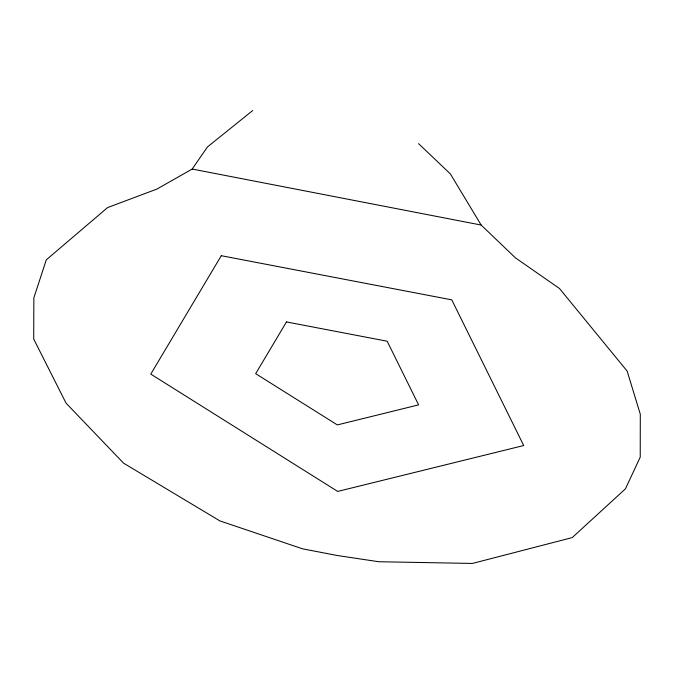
<?xml version="1.0" encoding="UTF-8"?>
<svg xmlns="http://www.w3.org/2000/svg" width="674" height="674" viewBox="0 0 674 674"><rect width="100%" height="100%" fill="white"/><g stroke="black" fill="none" stroke-linecap="round" stroke-linejoin="round"><path stroke-width="1.01" d="M418.571 143.655L450.367 173.917L481.16 225.049L515.45 257.864L559.428 288.447L627.149 371.088L640.3 414.215L640.224 457.141L625.455 488.819L572.251 537.591L472.449 563.439L378.737 561.737L337.067 555.469L302.457 548.796L219.876 520.892L123.536 463.131L66.069 403.162L33.7 339.03L33.852 297.874L46.279 259.852L107.57 207.6L156.991 189.032L192.191 169.048L207.499 146.907L252.666 110.561M192.191 169.048L481.16 225.049M221.283 255.707L150.782 374.104L337.699 491.422L523.715 445.531L451.774 299.854L221.283 255.707M286.475 321.936L255.673 373.666L337.337 424.923L418.605 404.872L387.171 341.221L286.475 321.936"/></g></svg>
